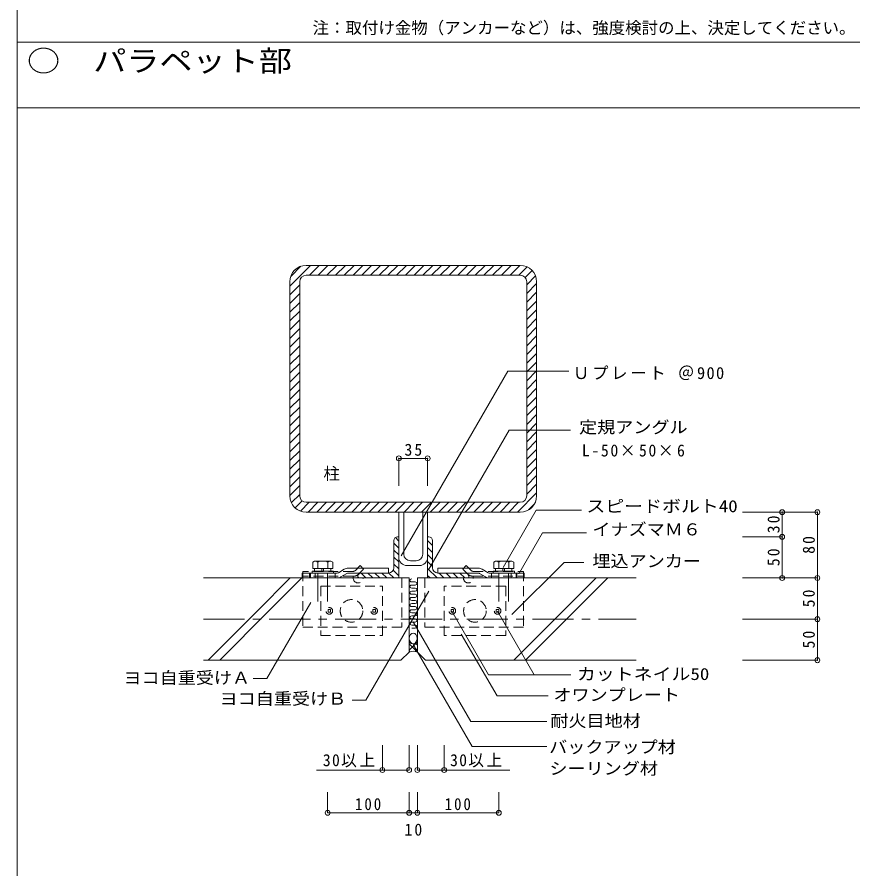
# Model space of a CAD drawing. Units: millimetres at full size, sheet at 1:10. Extents: x -2890 to 2450, y -2020 to 1800.
# Drawn here: x 393 to 1409, y -334 to 702 of the extents above; entities that cross this region are included whole.
import ezdxf
from ezdxf.enums import TextEntityAlignment as Align

# ---------------------------------------------------------------- set-up
doc = ezdxf.new("R2010")
doc.units = ezdxf.units.MM
doc.header["$LTSCALE"] = 10
doc.header["$PDMODE"] = 32
doc.header["$PDSIZE"] = 6
for name, pattern in [('CHAIN1', [8, 5, -1, 1, -1]), ('DASHED1', [1.8, 1.2, -0.6]), ('DASHED2', [3, 2, -1])]:
    doc.linetypes.add(name, pattern=pattern)
doc.layers.add('0-0', color=7, linetype='Continuous', lineweight=18)
doc.styles.add('ＭＳ ゴシック', font='')
doc.styles.get('ＭＳ ゴシック').set_extended_font_data('MS Gothic')

msp = doc.modelspace()

# ---------------------------------------------------------------- linework, layer by layer
at = {"layer": '0-0'}
for p, q in [((393, 1795), (393, -1815)), ((393, 671), (2445, 671)), ((2445, 591), (393, 591)), ((724.54, 374.52), (749.71, 399.69)), ((725.63, 386.22), (738.01, 398.6)), ((1004.54, 399.69), (744.54, 399.69)), ((748.32, 387.69), (760.32, 399.69)), ((758.93, 387.69), (770.93, 399.69)), ((769.53, 387.69), (781.53, 399.69)), ((780.14, 387.69), (792.14, 399.69)), ((790.75, 387.69), (802.75, 399.69)), ((801.35, 387.69), (813.35, 399.69)), ((811.96, 387.69), (823.96, 399.69)), ((822.57, 387.69), (834.57, 399.69)), ((833.17, 387.69), (845.17, 399.69)), ((843.78, 387.69), (855.78, 399.69)), ((854.39, 387.69), (866.39, 399.69)), ((864.99, 387.69), (876.99, 399.69)), ((875.6, 387.69), (887.6, 399.69)), ((886.21, 387.69), (898.21, 399.69)), ((896.81, 387.69), (908.81, 399.69)), ((907.42, 387.69), (919.42, 399.69)), ((918.03, 387.69), (930.03, 399.69)), ((928.63, 387.69), (940.63, 399.69)), ((939.24, 387.69), (951.24, 399.69)), ((949.85, 387.69), (961.85, 399.69)), ((960.45, 387.69), (972.45, 399.69)), ((971.06, 387.69), (983.06, 399.69)), ((981.67, 387.69), (993.67, 399.69)), ((992.27, 387.69), (1004.27, 399.69)), ((1002.88, 387.69), (1013, 397.82)), ((744.54, 387.69), (1004.54, 387.69)), ((1010.65, 384.86), (1019.15, 393.36)), ((1012.54, 376.14), (1023.22, 386.83)), ((724.54, 379.69), (724.54, 119.69)), ((724.54, 363.91), (736.54, 375.91)), ((736.54, 379.69), (736.54, 119.69)), ((1012.54, 379.69), (1012.54, 119.69)), ((1012.54, 365.53), (1024.54, 377.53)), ((1024.54, 379.69), (1024.54, 119.69)), ((724.54, 353.31), (736.54, 365.31)), ((1012.54, 354.93), (1024.54, 366.93)), ((724.54, 342.7), (736.54, 354.7)), ((1012.54, 344.32), (1024.54, 356.32)), ((724.54, 332.09), (736.54, 344.09)), ((1012.54, 333.71), (1024.54, 345.71)), ((724.54, 321.49), (736.54, 333.49)), ((1012.54, 323.11), (1024.54, 335.11)), ((724.54, 310.88), (736.54, 322.88)), ((1012.54, 312.5), (1024.54, 324.5)), ((724.54, 300.27), (736.54, 312.27)), ((1012.54, 301.89), (1024.54, 313.89)), ((724.54, 289.67), (736.54, 301.67)), ((1012.54, 291.29), (1024.54, 303.29)), ((724.54, 279.06), (736.54, 291.06)), ((1012.54, 280.68), (1024.54, 292.68)), ((724.54, 268.45), (736.54, 280.45)), ((1012.54, 270.07), (1024.54, 282.07)), ((724.54, 257.85), (736.54, 269.85)), ((1012.54, 259.47), (1024.54, 271.47)), ((724.54, 247.24), (736.54, 259.24)), ((1012.54, 248.86), (1024.54, 260.86)), ((724.54, 236.63), (736.54, 248.63)), ((1012.54, 238.25), (1024.54, 250.25)), ((1012.54, 227.65), (1024.54, 239.65)), ((724.54, 226.03), (736.54, 238.03)), ((1012.54, 217.04), (1024.54, 229.04)), ((724.54, 215.42), (736.54, 227.42)), ((1012.54, 206.43), (1024.54, 218.44)), ((724.54, 204.81), (736.54, 216.81)), ((1012.54, 195.83), (1024.54, 207.83)), ((724.54, 194.21), (736.54, 206.21)), ((1012.54, 185.22), (1024.54, 197.22)), ((724.54, 183.6), (736.54, 195.6)), ((1012.54, 174.61), (1024.54, 186.62)), ((724.54, 172.99), (736.54, 184.99)), ((724.54, 162.39), (736.54, 174.39)), ((1012.54, 164.01), (1024.54, 176.01)), ((724.54, 151.78), (736.54, 163.78)), ((1012.54, 153.4), (1024.54, 165.4)), ((724.54, 141.17), (736.54, 153.17)), ((1012.54, 142.79), (1024.54, 154.8)), ((724.54, 130.57), (736.54, 142.57)), ((1012.54, 132.19), (1024.54, 144.19)), ((724.54, 119.96), (736.54, 131.96)), ((1012.54, 121.58), (1024.54, 133.58)), ((726.42, 111.23), (736.54, 121.35)), ((1001.26, 99.69), (1024.54, 122.98)), ((730.88, 105.09), (739.37, 113.58)), ((737.41, 101.01), (748.09, 111.69)), ((1004.54, 111.69), (744.54, 111.69)), ((746.7, 99.69), (758.7, 111.69)), ((757.31, 99.69), (769.31, 111.69)), ((767.91, 99.69), (779.91, 111.69)), ((778.52, 99.69), (790.52, 111.69)), ((789.13, 99.69), (801.13, 111.69)), ((799.73, 99.69), (811.73, 111.69)), ((810.34, 99.69), (822.34, 111.69)), ((820.94, 99.69), (832.95, 111.69)), ((831.55, 99.69), (843.55, 111.69)), ((842.16, 99.69), (854.16, 111.69)), ((852.76, 99.69), (864.76, 111.69)), ((863.37, 99.69), (875.37, 111.69)), ((873.98, 99.69), (885.98, 111.69)), ((884.58, 99.69), (896.58, 111.69)), ((895.19, 99.69), (907.19, 111.69)), ((905.8, 99.69), (917.8, 111.69)), ((916.4, 99.69), (928.4, 111.69)), ((927.01, 99.69), (939.01, 111.69)), ((937.62, 99.69), (949.62, 111.69)), ((948.22, 99.69), (960.22, 111.69)), ((958.83, 99.69), (970.83, 111.69)), ((969.44, 99.69), (981.44, 111.69)), ((980.04, 99.69), (992.04, 111.69)), ((990.65, 99.69), (1002.65, 111.69)), ((1014.55, 102.38), (1021.85, 109.68)), ((1004.54, 99.69), (744.54, 99.69)), ((863.04, 48.69), (863.04, 99.64)), ((886.04, 99.69), (892.04, 99.69)), ((886.04, 48.69), (886.04, 99.64)), ((892.04, 44.7), (892.04, 99.64)), ((851.04, 65.2), (851.04, 32.2)), ((852.84, 68.79), (857.04, 64.59)), ((855.54, 69.69), (857.04, 69.69)), ((857.04, 19.69), (857.04, 69.69)), ((857.04, 19.69), (857.04, 69.69)), ((892.04, 19.69), (892.04, 69.69)), ((893.54, 69.69), (892.04, 69.69)), ((892.04, 19.69), (892.04, 69.69)), ((892.04, 65.05), (898.04, 59.05)), ((898.04, 65.2), (898.04, 32.2)), ((851.04, 62.11), (857.04, 56.11)), ((851.04, 53.62), (857.04, 47.62)), ((892.04, 56.56), (898.04, 50.56)), ((851.04, 45.14), (857.04, 39.14)), ((892.04, 48.08), (898.04, 42.08)), ((754.54, 40), (752.44, 38.78)), ((752.44, 31), (752.44, 38.78)), ((754.54, 40), (774.54, 40)), ((758.49, 39), (756.76, 40)), ((758.49, 39), (760.22, 40)), ((758.49, 39), (758.49, 31)), ((770.59, 39), (768.86, 40)), ((770.59, 39), (772.32, 40)), ((770.59, 39), (770.59, 31)), ((774.54, 40), (776.64, 38.78)), ((776.64, 31), (776.64, 38.78)), ((844.54, 31.7), (795.37, 31.7)), ((844.54, 25.7), (844.54, 31.7)), ((851.04, 36.65), (857.04, 30.65)), ((882.04, 34.69), (867.04, 34.69)), ((878.04, 40.69), (871.04, 40.69)), ((892.04, 39.59), (898.04, 33.59)), ((892.04, 31.11), (903.45, 19.69)), ((904.54, 25.7), (904.54, 31.7)), ((904.54, 31.7), (953.71, 31.7)), ((974.54, 40), (972.44, 38.78)), ((972.44, 31), (972.44, 38.78)), ((994.54, 40), (974.54, 40)), ((978.49, 39), (976.76, 40)), ((978.49, 39), (980.22, 40)), ((978.49, 39), (978.49, 31)), ((990.59, 39), (988.86, 40)), ((990.59, 39), (992.32, 40)), ((990.59, 39), (990.59, 31)), ((994.54, 40), (996.64, 38.78)), ((996.64, 31), (996.64, 38.78)), ((739.54, 19.69), (739.54, 25.7)), ((782.04, 25.7), (739.54, 25.7)), ((739.54, 19.69), (739.54, 22.89)), ((751.54, 27.99), (751.54, 25.7)), ((751.54, 27.99), (777.54, 27.99)), ((752.44, 31), (776.64, 31)), ((754.54, 27.99), (754.54, 31)), ((758.54, 25.67), (758.54, -9)), ((763.54, 27.99), (763.54, 31)), ((765.54, 27.99), (765.54, 31)), ((770.54, 25.67), (770.54, -9)), ((774.54, 27.99), (774.54, 31)), ((777.54, 27.99), (777.54, 25.7)), ((783.59, 26.12), (790.74, 30.41)), ((793.82, 25.27), (786.68, 20.98)), ((795.37, 25.7), (844.54, 25.7)), ((807.04, 21.26), (808.6, 19.69)), ((807.04, 21.19), (807.04, 19.69)), ((811.1, 25.67), (817.08, 19.69)), ((811.54, 25.69), (844.54, 25.69)), ((819.57, 25.69), (825.57, 19.69)), ((828.05, 25.69), (834.05, 19.69)), ((836.54, 25.69), (842.54, 19.69)), ((845.01, 25.71), (851.02, 19.69)), ((850.2, 29), (857.04, 22.17)), ((892.04, 22.62), (894.97, 19.69)), ((953.71, 25.7), (904.54, 25.7)), ((937.54, 25.69), (904.54, 25.69)), ((905.94, 25.69), (911.94, 19.69)), ((914.42, 25.69), (920.42, 19.69)), ((922.91, 25.69), (928.91, 19.69)), ((931.39, 25.69), (937.39, 19.69)), ((942.04, 21.19), (942.04, 19.69)), ((955.25, 25.27), (962.4, 20.98)), ((965.49, 26.12), (958.34, 30.41)), ((967.03, 25.7), (1009.54, 25.7)), ((971.54, 27.99), (971.54, 25.7)), ((997.54, 27.99), (971.54, 27.99)), ((996.64, 31), (972.44, 31)), ((974.54, 27.99), (974.54, 31)), ((978.54, 25.67), (978.54, -9)), ((983.54, 27.99), (983.54, 31)), ((985.54, 27.99), (985.54, 31)), ((990.54, 25.67), (990.54, -9)), ((994.54, 27.99), (994.54, 31)), ((997.54, 27.99), (997.54, 25.7)), ((1009.54, 19.69), (1009.54, 25.7)), ((1009.54, 19.69), (1009.54, 22.89)), ((619.54, 19.69), (869.54, 19.69)), ((684.67, -20.81), (725.17, 19.69)), ((698.81, -20.81), (739.31, 19.69)), ((782.04, 19.69), (739.54, 19.69)), ((869.54, -70.3), (869.54, 19.69)), ((872.68, 14.85), (876.73, 14.85)), ((876.73, 11.1), (872.68, 11.1)), ((879.54, -70.3), (879.54, 19.69)), ((879.54, 19.69), (1145.59, 19.69)), ((967.03, 19.69), (1009.54, 19.69)), ((1056.45, -20.81), (1096.95, 19.69)), ((1070.59, -20.81), (1111.09, 19.69)), ((872.68, 7.35), (876.73, 7.35)), ((876.73, 3.6), (872.68, 3.6)), ((872.68, -0.15), (876.73, -0.15)), ((876.73, -3.9), (872.68, -3.9)), ((872.68, -7.65), (876.73, -7.65)), ((876.73, -11.4), (872.68, -11.4)), ((872.68, -15.15), (876.73, -15.15)), ((876.73, -18.9), (872.68, -18.9)), ((625.17, -80.31), (684.67, -20.81)), ((639.31, -80.31), (698.81, -20.81)), ((866.63, -30.31), (873.59, -30.31)), ((869.54, -34.79), (869.54, -25.48)), ((872.68, -22.65), (876.73, -22.65)), ((876.73, -26.4), (872.68, -26.4)), ((872.68, -30.15), (876.73, -30.15)), ((882.45, -30.31), (875.49, -30.31)), ((879.54, -25.83), (879.54, -35.13)), ((996.95, -80.31), (1056.45, -20.81)), ((1011.09, -80.31), (1070.59, -20.81)), ((876.73, -33.9), (872.68, -33.9)), ((872.68, -37.65), (876.73, -37.65)), ((876.73, -41.4), (872.68, -41.4)), ((869.54, -59.68), (870.29, -58.93)), ((869.54, -68.16), (878.72, -58.98)), ((869.54, -60.46), (879.28, -70.2)), ((877.32, -59.75), (879.54, -61.97)), ((869.54, -70.3), (859.54, -80.31)), ((869.54, -68.94), (870.53, -69.94)), ((876.7, -69.49), (879.54, -66.65)), ((879.54, -70.3), (889.54, -80.31)), ((859.54, -80.31), (619.54, -80.31)), ((889.54, -80.31), (1145.59, -80.31))]:
    msp.add_line(p, q, dxfattribs=at)
at = {"layer": '0-0', "color": 4}
for p, q in [((860.08, 46.57), (989.66, 271)), ((989.66, 271), (1063.61, 271)), ((893.22, 29.41), (991.31, 199.3)), ((991.31, 199.3), (1065.83, 199.3)), ((857.04, 165.05), (892.04, 165.05)), ((857.04, 165.05), (857.04, 131.52)), ((892.04, 165.05), (892.04, 131.52)), ((983.69, 32.53), (1023.89, 102.16)), ((1023.89, 102.16), (1079.22, 102.16)), ((1323, 99.69), (1274.73, 99.69)), ((1365.77, 99.69), (1274.73, 99.69)), ((1323, 69.69), (1323, 99.69)), ((1365.77, 19.69), (1365.77, 99.69)), ((1002.73, 24.78), (1031.55, 74.7)), ((1031.55, 74.7), (1085.09, 74.7)), ((1323, 69.69), (1274.73, 69.69)), ((1323, 19.69), (1323, 69.69)), ((1057.91, 38.54), (994.51, -24.86)), ((1057.91, 38.54), (1081.74, 38.54)), ((1323, 19.69), (1274.73, 19.69)), ((1365.77, 19.69), (1274.73, 19.69)), ((1365.77, -30.31), (1365.77, 19.69)), ((921.3, -20.5), (965.96, -97.85)), ((976.93, -20.5), (1021.59, -97.85)), ((1365.77, -30.31), (1274.73, -30.31)), ((1365.77, -80.31), (1365.77, -30.31)), ((874.51, -33.76), (944.46, -154.93)), ((933, -48.58), (976.41, -123.78)), ((874.51, -61.06), (946.12, -185.09)), ((1365.77, -80.31), (1274.73, -80.31)), ((965.96, -97.85), (1066.26, -97.85)), ((976.41, -123.78), (1038.54, -123.78)), ((944.46, -154.93), (1036.91, -154.93)), ((837.04, -213.74), (837.04, -183.37)), ((869.54, -213.74), (869.54, -183.37)), ((879.54, -213.74), (879.54, -183.37)), ((912.04, -213.74), (912.04, -183.37)), ((946.12, -185.09), (1036.91, -185.09)), ((869.54, -213.74), (756.96, -213.74)), ((879.54, -213.74), (992.12, -213.74)), ((770.54, -265.7), (770.54, -240.64)), ((869.54, -265.7), (869.54, -240.64)), ((879.54, -265.7), (879.54, -240.64)), ((978.54, -265.7), (978.54, -240.64)), ((770.54, -265.7), (869.54, -265.7)), ((869.54, -265.7), (879.54, -265.7)), ((879.54, -265.7), (978.54, -265.7))]:
    msp.add_line(p, q, dxfattribs=at)
at = {"layer": '0-0', "linetype": 'DASHED1'}
for p, q in [((740.54, 27.69), (740.54, -40.31)), ((801.4, 27.69), (740.54, 27.69)), ((801.4, 21.7), (740.54, 21.7)), ((801.54, 19.69), (801.54, 21.7)), ((808.47, 24.62), (814.29, 30.45)), ((940.61, 24.62), (934.78, 30.45)), ((947.54, 19.69), (947.54, 21.69)), ((947.68, 27.69), (1008.54, 27.69)), ((947.68, 21.69), (1008.54, 21.69)), ((1008.54, 27.69), (1008.54, -40.31)), ((762.04, 9.69), (837.04, 9.69)), ((912.04, -50.3), (912.04, 9.69)), ((987.04, 9.69), (912.04, 9.69)), ((987.04, 9.69), (987.04, -50.3)), ((740.54, -40.31), (860.54, -40.31)), ((1008.54, -40.31), (888.54, -40.31)), ((987.04, -50.3), (912.04, -50.3))]:
    msp.add_line(p, q, dxfattribs=at)
at = {"layer": '0-0', "color": 4, "linetype": 'DASHED1'}
for p, q in [((748.54, 19.69), (748.54, 25.7)), ((755.54, 19.69), (755.54, 25.7)), ((993.54, 19.69), (993.54, 25.7)), ((1000.54, 19.69), (1000.54, 25.7))]:
    msp.add_line(p, q, dxfattribs=at)
at = {"layer": '0-0', "color": 4, "linetype": 'DASHED2'}
for p, q in [((749.54, 19.69), (749.54, 25.7)), ((779.54, 19.69), (779.54, 25.7)), ((969.54, 19.69), (969.54, 25.7)), ((999.54, 19.69), (999.54, 25.7))]:
    msp.add_line(p, q, dxfattribs=at)
at = {"layer": '0-0', "color": 4, "linetype": 'CHAIN1'}
msp.add_line((619.54, -30.31), (1145.59, -30.31), dxfattribs=at)
at = {"layer": '0-0'}
msp.add_lwpolyline([(857.04, 44.7), (857.04, 99.69), (863.04, 99.69)], dxfattribs=at)
at = {"layer": '0-0', "linetype": 'DASHED1'}
for points in [[(804.22, 28.87), (810.05, 34.69), (814.29, 30.45)], [(944.85, 28.87), (939.02, 34.69), (934.78, 30.45)], [(813.54, 19.69), (860.54, 19.69), (860.54, -40.31)], [(935.54, 19.69), (888.54, 19.69), (888.54, -40.31)], [(762.04, 9.69), (762.04, -50.3), (837.04, -50.3), (837.04, 9.69)], [(771.04, -18.81), (771.04, -21.81), (774.04, -21.81)], [(771.04, -18.81), (774.04, -18.81), (774.04, -21.81)], [(825.54, -18.81), (825.54, -21.81), (828.54, -21.81)], [(825.54, -18.81), (828.54, -18.81), (828.54, -21.81)], [(920.54, -18.81), (920.54, -21.81), (923.54, -21.81)], [(920.54, -18.81), (923.54, -18.81), (923.54, -21.81)], [(978.54, -21.8), (978.54, -18.8), (975.54, -18.8)], [(978.54, -21.8), (975.54, -21.8), (975.54, -18.8)]]:
    msp.add_lwpolyline(points, dxfattribs=at)
at = {"layer": '0-0', "color": 4}
for points in [[(893.33, 3.65), (816.9, -128.74), (800.43, -128.74)], [(749.9, -10.12), (696.56, -102.51), (679.84, -102.51)]]:
    msp.add_lwpolyline(points, dxfattribs=at)
at = {"layer": '0-0', "linetype": 'DASHED1'}
for centre, radius in [((799.54, -20.31), 13.75), ((949.54, -20.31), 13.75), ((772.54, -20.31), 4), ((827.04, -20.31), 4), ((922.04, -20.31), 4), ((977.04, -20.3), 4)]:
    msp.add_circle(centre, radius, dxfattribs=at)
at = {"layer": '0-0'}
for centre, radius, start, end in [((744.54, 379.69), 20, 90, 180), ((1004.54, 379.69), 20, 0, 90), ((744.54, 379.69), 8, 90, 180), ((1004.54, 379.69), 8, 0, 90), ((744.54, 119.69), 20, 180, 270), ((744.54, 119.69), 8, 180, 270), ((1004.54, 119.69), 20, 270, 0), ((1004.54, 119.69), 8, 270, 0), ((855.54, 65.2), 4.5, 90, 180), ((893.54, 65.2), 4.5, 0, 90), ((867.04, 44.7), 10, 180, 270), ((871.04, 48.69), 8, 180, 270), ((878.04, 48.69), 8, 270, 0), ((882.04, 44.7), 10, 270, 0), ((795.37, 22.69), 9, 90, 120.96376), ((844.54, 32.2), 6.5, 270, 0), ((904.54, 32.2), 6.5, 180, 270), ((953.71, 22.69), 9, 59.03624, 90), ((782.04, 28.69), 3, 269.99998, 300.96375), ((782.04, 28.69), 9, 269.99998, 300.96375), ((795.37, 22.69), 3, 90, 120.96376), ((811.54, 21.19), 4.5, 90, 180), ((937.54, 21.19), 4.5, 0, 90), ((953.71, 22.69), 3, 59.03624, 90), ((967.03, 28.69), 9, 239.03625, 270.00002), ((967.03, 28.69), 3, 239.03625, 270.00002), ((874.54, -53.06), 7.25, 226.40024, 313.59976), ((874.54, -82.31), 13, 67.38091, 112.61909)]:
    msp.add_arc(centre, radius, start, end, dxfattribs=at)
at = {"layer": '0-0', "linetype": 'DASHED1'}
for centre, radius, start, end in [((801.4, 31.7), 4, 270, 315), ((801.4, 31.7), 10, 270, 315), ((947.68, 31.69), 10, 225, 270), ((947.68, 31.69), 4, 225, 270), ((807.54, 19.69), 6, 180, 0), ((941.54, 19.69), 6, 180, 0)]:
    msp.add_arc(centre, radius, start, end, dxfattribs=at)
at = {"layer": '0-0'}
for centre, start_param, end_param in [((872.68, 16.73), 1.5707963, 4.712389), ((872.68, 9.23), 1.5707963, 4.712389), ((876.73, 12.98), 4.712389, 7.8539816), ((872.68, 1.73), 1.5707963, 4.712389), ((876.73, 5.48), 4.712389, 7.8539816), ((872.68, -5.77), 1.5707963, 4.712389), ((876.73, -2.02), 4.712389, 7.8539816), ((876.73, -9.53), 4.712389, 7.8539816), ((872.68, -13.27), 1.5707963, 4.712389), ((872.68, -20.77), 1.5707963, 4.712389), ((876.73, -17.02), 4.712389, 7.8539816), ((872.68, -28.28), 1.5707963, 4.712389), ((876.73, -24.52), 4.712389, 7.8539816), ((876.73, -32.02), 4.712389, 7.8539816), ((872.68, -35.78), 1.5707963, 4.712389), ((876.73, -39.53), 4.712389, 7.8539816)]:
    msp.add_ellipse(centre, major_axis=(2.25, 0), ratio=0.8333, start_param=start_param, end_param=end_param, dxfattribs=at)
msp.add_ellipse((874.54, -53.81), major_axis=(0, 6.5), ratio=0.7304, dxfattribs=at)
at = {"layer": '0-0', "color": 4}
for p in [(857.04, 165.05), (892.04, 165.05), (1323, 99.69), (1365.77, 99.69), (1323, 69.69), (1323, 19.69), (1365.77, 19.69), (1365.77, -30.31), (1365.77, -80.31), (837.04, -213.74), (869.54, -213.74), (879.54, -213.74), (912.04, -213.74), (770.54, -265.7), (869.54, -265.7), (879.54, -265.7), (978.54, -265.7)]:
    msp.add_point(p, dxfattribs=at)

# ---------------------------------------------------------------- texts
at = {"layer": '0-0', "style": 'ＭＳ ゴシック'}
for s, p in [('注：取付け金物（アンカーなど）は、強度検討の上、決定してください。', (752.2, 676.73)), ('柱', (765.37, 134.86))]:
    msp.add_text(s, height=14.66, dxfattribs=at).set_placement(p, align=Align.BOTTOM_LEFT)
at = {"layer": '0-0', "color": 2, "style": 'ＭＳ ゴシック', "width": 1.15}
msp.add_text('○\u3000パラペット部', height=25.66, dxfattribs=at).set_placement((405.09, 627.64), align=Align.BOTTOM_LEFT)
at = {"layer": '0-0', "style": 'ＭＳ ゴシック'}
for s, width, p in [('定規アングル', 1.1, (1076.06, 191.25)), ('スピードボルト40', 1.15, (1084.96, 95.22)), ('イナズマＭ６', 1.1, (1092.26, 67.04)), ('埋込アンカー', 1.1, (1092.33, 28.5)), ('ヨコ自重受けＡ', 1.1, (522.29, -113.33)), ('カットネイル50', 1.15, (1073.49, -108.76)), ('オワンプレート', 1.1, (1044.83, -134.08)), ('ヨコ自重受けＢ', 1.1, (639.16, -138.72)), ('耐火目地材', 1.1, (1041.19, -165.71)), ('バックアップ材', 1.1, (1039.76, -197.51)), ('シーリング材', 1.1, (1040.07, -223.59))]:
    msp.add_text(s, height=14.66, dxfattribs=dict(at, width=width)).set_placement(p, align=Align.BOTTOM_LEFT)
at = {"layer": '0-0', "char_height": 14.66, "attachment_point": 7, "style": 'ＭＳ ゴシック'}
for s, insert in [('\\T1.16;Ｕプレート\\~＠900', (1068.67, 260.12)), ('\\T1.27;\\W0.95;35', (863.91, 168.05)), ('\\T1.22;\\W0.95;L-50×50×6', (1079.58, 167.15)), ('\\T1.17;\\W0.95;30以上', (764.72, -210.74)), ('\\T1.17;\\W0.95;30以上', (919.35, -210.74)), ('\\T1.27;\\W0.9;100', (803.79, -262.7)), ('\\T1.27;\\W0.9;100', (912.79, -262.7)), ('\\T1.27;\\W0.95;10', (863.91, -293.72))]:
    msp.add_mtext(s, dxfattribs=dict(at, insert=insert))
at = {"layer": '0-0', "char_height": 14.66, "attachment_point": 7, "rotation": 90, "style": 'ＭＳ ゴシック'}
for s, insert in [('\\T1.27;\\W0.95;30', (1320, 74.07)), ('\\T1.27;\\W0.95;80', (1362.77, 49.07)), ('\\T1.27;\\W0.95;50', (1320, 34.07)), ('\\T1.27;\\W0.95;50', (1362.77, -15.93)), ('\\T1.27;\\W0.95;50', (1362.77, -65.93))]:
    msp.add_mtext(s, dxfattribs=dict(at, insert=insert))

doc.saveas('drawing.dxf')
